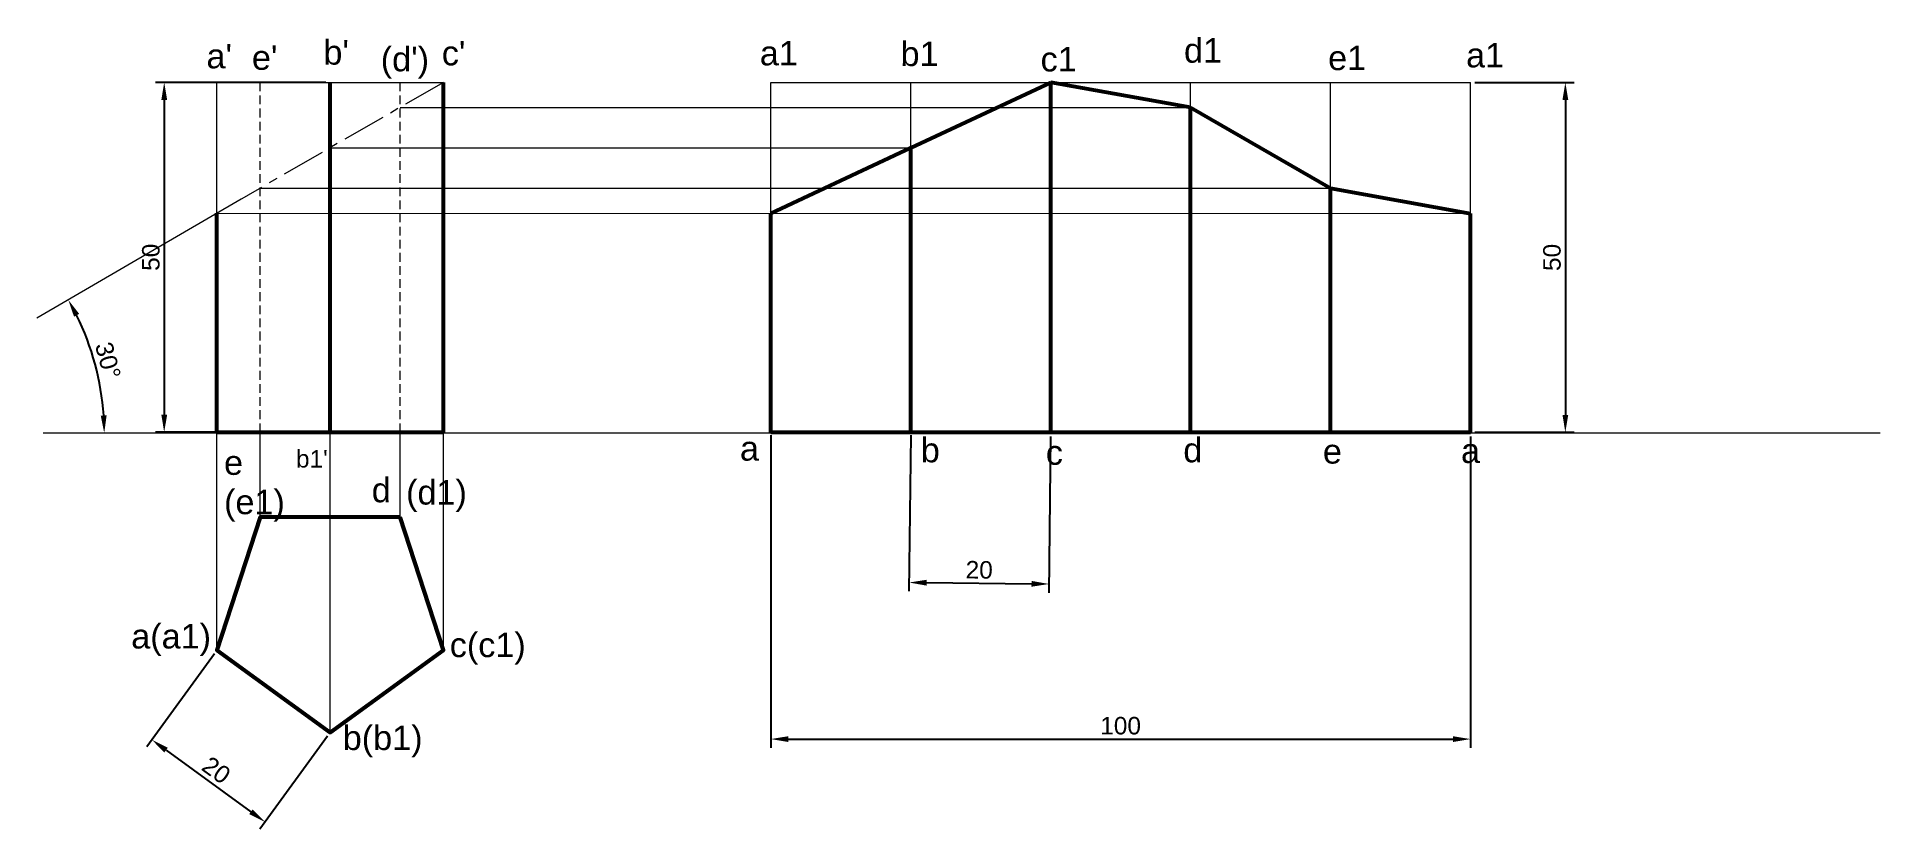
# Paper-space layout 'Layout2' of a CAD drawing. Header units: millimetres. Extents: x 0 to 264, y 25 to 138.
import ezdxf

# ---------------------------------------------------------------- set-up
doc = ezdxf.new("R2010")
doc.units = ezdxf.units.MM
doc.linetypes.add('CENTER', pattern=[2, 1.25, -0.25, 0.25, -0.25])
doc.linetypes.add('HIDDEN', pattern=[0.375, 0.25, -0.125])
doc.styles.get("Standard").update_dxf_attribs({"font": 'arial.ttf'})
doc.dimstyles.new('ISO-25', dxfattribs={"dimtxt": 2.5, "dimasz": 2.5, "dimexe": 1.25, "dimexo": 0.625, "dimtad": 1, "dimtxsty": 'Standard', "dimcen": 2.5, "dimadec": 0, "dimazin": 0, "dimtfac": 1, "dimtmove": 0, "dimatfit": 3, "dimfxl": 1, "dimarcsym": 0})

# ---------------------------------------------------------------- blocks, each defined once
blk = doc.blocks.new('*D50')
at = {"color": 0, "lineweight": -2, "transparency": 16777216}
blk.add_arc((-27.98, 81.78), 37.77, 3.7932, 26.447, dxfattribs=at)
at = {"color": 0, "lineweight": 20, "transparency": 16777216}
for points in [[(5.47, 98.4), (6.21, 98.8), (4.65, 100.8)], [(10.13, 84.29), (9.29, 84.26), (9.79, 81.78)]]:
    blk.add_solid(points, dxfattribs=at)
at = {"layer": 'Defpoints', "color": 0, "lineweight": 20, "transparency": 16777216}
for p in [(29.37, 115.21), (0.16, 98.18), (9.21, 88.39), (1.08, 81.78), (263.64, 81.78)]:
    blk.add_point(p, dxfattribs=at)
at = {"color": 0, "lineweight": 20, "transparency": 16777216, "insert": (10.32, 92.13), "char_height": 2.5, "attachment_point": 5, "rotation": 285.1201}
blk.add_mtext('30°', dxfattribs=at)
blk = doc.blocks.new('*D51')
at = {"color": 0, "lineweight": -2, "transparency": 16777216}
for p, q in [((25.53, 50.21), (15.86, 36.9)), ((41.71, 38.45), (32.05, 25.15)), ((18.62, 36.44), (30.76, 27.63))]:
    blk.add_line(p, q, dxfattribs=at)
at = {"color": 0, "lineweight": 20, "transparency": 16777216}
for points in [[(18.87, 36.78), (18.38, 36.11), (16.6, 37.91)], [(31, 27.96), (30.51, 27.29), (32.78, 26.16)]]:
    blk.add_solid(points, dxfattribs=at)
at = {"layer": 'Defpoints', "color": 0, "lineweight": 20, "transparency": 16777216}
for p in [(25.9, 50.72), (42.08, 38.96), (32.78, 26.16)]:
    blk.add_point(p, dxfattribs=at)
at = {"color": 0, "lineweight": 20, "transparency": 16777216, "insert": (25.81, 33.57), "char_height": 2.5, "attachment_point": 5, "rotation": 324}
blk.add_mtext('20', dxfattribs=at)
blk = doc.blocks.new('*D52')
at = {"color": 0, "lineweight": -2, "transparency": 16777216}
for p, q in [((41.46, 131.89), (17.11, 131.89)), ((18.36, 129.39), (18.36, 84.39)), ((41.46, 81.89), (17.11, 81.89))]:
    blk.add_line(p, q, dxfattribs=at)
at = {"color": 0, "lineweight": 20, "transparency": 16777216}
for points in [[(17.95, 129.39), (18.78, 129.39), (18.36, 131.89)], [(17.95, 84.39), (18.78, 84.39), (18.36, 81.89)]]:
    blk.add_solid(points, dxfattribs=at)
at = {"layer": 'Defpoints', "color": 0, "lineweight": 20, "transparency": 16777216}
for p in [(42.08, 131.89), (18.36, 81.89), (42.08, 81.89)]:
    blk.add_point(p, dxfattribs=at)
at = {"color": 0, "lineweight": 20, "transparency": 16777216, "insert": (16.46, 106.89), "char_height": 2.5, "attachment_point": 5, "rotation": 90}
blk.add_mtext('50', dxfattribs=at)
blk = doc.blocks.new('*D64')
at = {"color": 0, "lineweight": -2, "transparency": 16777216}
for p, q in [((105.07, 81.47), (105.07, 36.77)), ((205.07, 81.25), (205.07, 36.77)), ((107.57, 38.02), (202.57, 38.02))]:
    blk.add_line(p, q, dxfattribs=at)
at = {"color": 0, "lineweight": 20, "transparency": 16777216}
for points in [[(107.57, 38.43), (107.57, 37.6), (105.07, 38.02)], [(202.57, 38.43), (202.57, 37.6), (205.07, 38.02)]]:
    blk.add_solid(points, dxfattribs=at)
at = {"layer": 'Defpoints', "color": 0, "lineweight": 20, "transparency": 16777216}
for p in [(105.07, 82.09), (205.07, 81.87), (205.07, 38.02)]:
    blk.add_point(p, dxfattribs=at)
at = {"color": 0, "lineweight": 20, "transparency": 16777216, "insert": (155.07, 39.92), "char_height": 2.5, "attachment_point": 5}
blk.add_mtext('100', dxfattribs=at)
blk = doc.blocks.new('*D65')
at = {"color": 0, "lineweight": -2, "transparency": 16777216}
for p, q in [((125.07, 81.47), (124.82, 59.15)), ((145.07, 81.25), (144.82, 58.94)), ((127.34, 60.38), (142.34, 60.21))]:
    blk.add_line(p, q, dxfattribs=at)
at = {"color": 0, "lineweight": 20, "transparency": 16777216}
for points in [[(127.34, 60.79), (127.33, 59.96), (124.84, 60.4)], [(142.34, 60.63), (142.33, 59.8), (144.84, 60.19)]]:
    blk.add_solid(points, dxfattribs=at)
at = {"layer": 'Defpoints', "color": 0, "lineweight": 20, "transparency": 16777216}
for p in [(125.07, 82.09), (145.07, 81.87), (144.84, 60.19)]:
    blk.add_point(p, dxfattribs=at)
at = {"color": 0, "lineweight": 20, "transparency": 16777216, "insert": (134.86, 62.2), "char_height": 2.5, "attachment_point": 5, "rotation": 359.3765}
blk.add_mtext('20', dxfattribs=at)
blk = doc.blocks.new('*D67')
at = {"color": 0, "lineweight": -2, "transparency": 16777216}
for p, q in [((205.7, 131.87), (219.89, 131.87)), ((218.64, 129.37), (218.64, 84.37)), ((205.7, 81.87), (219.89, 81.87))]:
    blk.add_line(p, q, dxfattribs=at)
at = {"color": 0, "lineweight": 20, "transparency": 16777216}
for points in [[(218.23, 129.37), (219.06, 129.37), (218.64, 131.87)], [(218.23, 84.37), (219.06, 84.37), (218.64, 81.87)]]:
    blk.add_solid(points, dxfattribs=at)
at = {"layer": 'Defpoints', "color": 0, "lineweight": 20, "transparency": 16777216}
for p in [(205.07, 131.87), (205.07, 81.87), (218.64, 81.87)]:
    blk.add_point(p, dxfattribs=at)
at = {"color": 0, "lineweight": 20, "transparency": 16777216, "insert": (216.74, 106.87), "char_height": 2.5, "attachment_point": 5, "rotation": 90}
blk.add_mtext('50', dxfattribs=at)

psp = doc.layouts.new('Layout2')

# ---------------------------------------------------------------- linework, layer by layer
at = {"lineweight": 0, "ltscale": 5}
for p, q in [((25.9, 81.889), (25.9, 131.889)), ((25.9, 131.889), (58.261, 131.889)), ((105.073, 131.874), (205.073, 131.874)), ((105.073, 113.171), (105.073, 131.874)), ((125.073, 122.532), (125.073, 131.874)), ((165.073, 128.306), (165.073, 131.874)), ((185.073, 116.759), (185.073, 131.874)), ((205.073, 113.171), (205.073, 131.874)), ((29.371, 115.21), (0.157, 98.18)), ((25.9, 50.715), (25.9, 81.889)), ((32.081, 69.736), (32.081, 81.889)), ((42.081, 38.96), (42.081, 81.889)), ((52.081, 69.736), (52.081, 81.889)), ((58.261, 50.715), (58.261, 81.889))]:
    psp.add_line(p, q, dxfattribs=at)
at = {"linetype": 'CENTER', "lineweight": 0, "ltscale": 5}
psp.add_line((58.261, 131.889), (25.9, 113.206), dxfattribs=at)
at = {"linetype": 'HIDDEN', "lineweight": 0, "ltscale": 5}
for p, q in [((32.081, 81.889), (32.081, 131.889)), ((52.081, 81.889), (52.081, 131.889))]:
    psp.add_line(p, q, dxfattribs=at)
at = {"lineweight": 53, "ltscale": 5}
for p, q in [((42.081, 81.889), (42.081, 131.889)), ((58.261, 81.889), (58.261, 131.889)), ((145.073, 131.874), (125.073, 122.532)), ((145.073, 81.874), (145.073, 131.874)), ((165.073, 128.306), (145.073, 131.874)), ((165.073, 81.874), (165.073, 128.306)), ((165.073, 128.306), (185.073, 116.759)), ((105.073, 113.171), (125.073, 122.532)), ((125.073, 81.874), (125.073, 122.532)), ((185.073, 81.874), (185.073, 116.759)), ((185.073, 116.759), (205.073, 113.171)), ((25.9, 81.889), (25.9, 113.187)), ((105.073, 81.874), (105.073, 113.171)), ((205.073, 81.874), (205.073, 113.171)), ((25.9, 81.889), (32.081, 81.889)), ((32.081, 81.889), (42.081, 81.889)), ((42.081, 81.889), (52.081, 81.889)), ((52.081, 81.889), (58.261, 81.889)), ((105.073, 81.874), (125.073, 81.874)), ((125.073, 81.874), (145.073, 81.874)), ((145.073, 81.874), (165.073, 81.874)), ((165.073, 81.874), (185.073, 81.874)), ((185.073, 81.874), (205.073, 81.874))]:
    psp.add_line(p, q, dxfattribs=at)
at = {"lineweight": 20}
for p, q in [((52.081, 128.321), (165.073, 128.306)), ((42.081, 122.548), (125.047, 122.548)), ((32.081, 116.774), (185.047, 116.774)), ((25.9, 113.206), (205.073, 113.171)), ((1.082, 81.778), (263.638, 81.778))]:
    psp.add_line(p, q, dxfattribs=at)
at = {"lineweight": 53, "ltscale": 5}
psp.add_lwpolyline([(52.081, 69.736), (32.081, 69.736), (25.9, 50.715), (42.081, 38.96), (58.261, 50.715)], close=True, dxfattribs=at)

# ---------------------------------------------------------------- texts
at = {"lineweight": 0, "ltscale": 5}
for s, p in [("a'", (24.403, 133.902)), ("e'", (30.897, 133.689)), ("b'", (41.116, 134.434)), ("(d')", (49.313, 133.477)), ("c'", (58.041, 134.327)), ('a1', (103.497, 134.327)), ('b1', (123.612, 134.231)), ('d1', (164.132, 134.714)), ('e1', (184.73, 133.651)), ('a1', (204.458, 134.037)), ('c1', (143.63, 133.458)), ('a', (100.656, 77.825)), ('b', (126.508, 77.587)), ('c', (144.379, 77.23)), ('d', (164.036, 77.587)), ('e', (183.985, 77.4)), ('a', (203.728, 77.496)), ('e', (26.913, 75.791)), ('(e1)', (26.913, 70.169)), ('d', (48.029, 71.872)), ('(d1)', (52.932, 71.546)), ('a(a1)', (13.642, 50.969)), ('c(c1)', (59.177, 49.734)), ('b(b1)', (43.877, 36.46))]:
    psp.add_text(s, height=3.5, dxfattribs=at).set_placement(p)
at = {"lineweight": 20, "insert": (37.19, 79.338), "char_height": 2.5, "attachment_point": 1}
psp.add_mtext_dynamic_manual_height_columns("b1'", width=4.89074, gutter_width=12.5, heights=[0], dxfattribs=at)

# ---------------------------------------------------------------- dimensions: what is measured, and where the dimension line sits
at = {"lineweight": 20}
dim = psp.add_linear_dim(base=(18.362, 81.889), p1=(42.081, 131.889), p2=(42.081, 81.889), angle=90, dimstyle='ISO-25', dxfattribs=at)
dim.commit()
dim.dimension.update_dxf_attribs({"geometry": '*D52', "text_midpoint": (16.461, 106.889)})
for p1, p2, distance, picture, middle in [((205.073, 131.874), (205.073, 81.874), 13.571, '*D67', (216.743, 106.874)), ((125.073, 82.092), (145.073, 81.874), -21.69, '*D65', (134.858, 62.195)), ((25.9, 50.715), (42.081, 38.96), -15.823, '*D51', (25.807, 33.574))]:
    dim = psp.add_aligned_dim(p1=p1, p2=p2, distance=distance, dimstyle='ISO-25', dxfattribs=at)
    dim.commit()
    dim.dimension.update_dxf_attribs({"geometry": picture, "text_midpoint": middle})
dim = psp.add_angular_dim_2l(base=(9.209, 88.389), line1=((1.082, 81.778), (263.638, 81.778)), line2=((29.371, 115.21), (0.157, 98.18)), dimstyle='ISO-25', dxfattribs=at)
dim.commit()
dim.dimension.update_dxf_attribs({"geometry": '*D50', "text_midpoint": (10.32, 92.126)})
dim = psp.add_linear_dim(base=(205.073, 38.017), p1=(105.073, 82.092), p2=(205.073, 81.874), dimstyle='ISO-25', dxfattribs=at)
dim.commit()
dim.dimension.update_dxf_attribs({"geometry": '*D64', "text_midpoint": (155.073, 39.918)})

doc.saveas('drawing.dxf')
